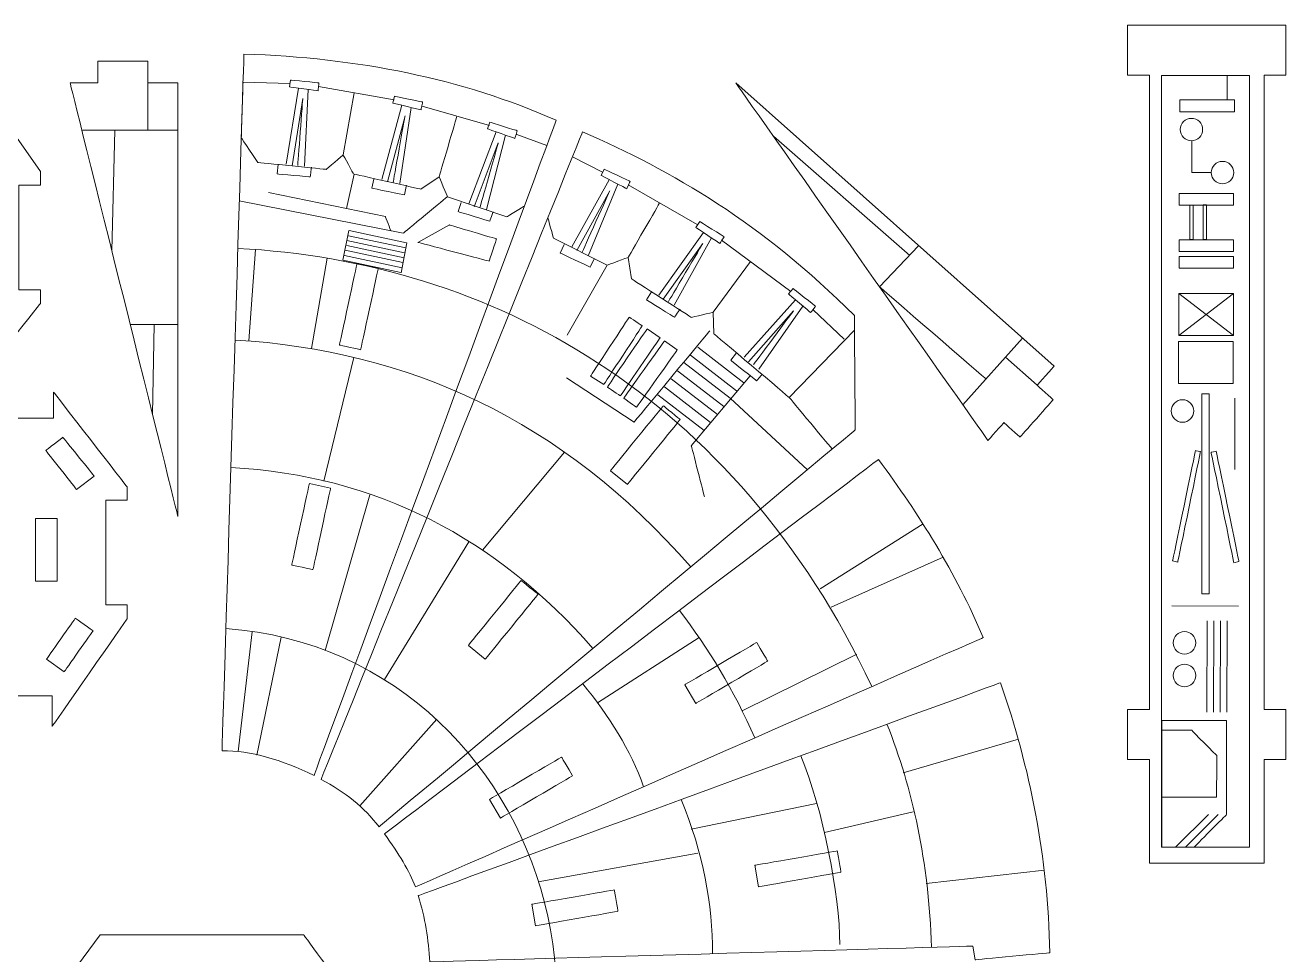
# Model space of a CAD drawing. Header units: centimetres. Extents: x -38.8 to 38.7, y -43.9 to 43.9.
# Drawn here: x 19.13 to 38.31, y -24.29 to -10.14 of the extents above; entities that cross this region are included whole.
import ezdxf

# ---------------------------------------------------------------- set-up
doc = ezdxf.new("R2010")
doc.units = ezdxf.units.CM
doc.header["$MEASUREMENT"] = 0
doc.layers.add('Layer 1', color=7, linetype='Continuous')

msp = doc.modelspace()

# ---------------------------------------------------------------- linework, layer by layer
at = {"layer": 'Layer 1', "color": 240, "lineweight": 20}
msp.add_lwpolyline([(19.28914, -18.60131), (19.61934, -18.60131), (19.61934, -17.64649), (19.28914, -17.64649), (19.28914, -18.60131)], close=True, dxfattribs=at)
at = {"layer": 'Layer 1', "color": 250, "lineweight": 20}
for points, knots in [([(35.90811, -10.90383), (35.90811, -10.90383), (35.90811, -10.14146), (35.90811, -10.14146), (35.90811, -10.14146), (35.90811, -10.14146), (38.31478, -10.14146), (38.31478, -10.14146), (38.31478, -10.14146), (38.31478, -10.14146), (38.31478, -10.90383), (38.31478, -10.90383), (38.31478, -10.90383), (38.31478, -10.90383), (37.98458, -10.90383), (37.98458, -10.90383), (37.98458, -10.90383), (37.98458, -10.90383), (37.98458, -20.55246), (37.98458, -20.55246), (37.98458, -20.55246), (37.98458, -20.55246), (38.31478, -20.55246), (38.31478, -20.55246), (38.31478, -20.55246), (38.31478, -20.55246), (38.31478, -21.315), (38.31478, -21.315), (38.31478, -21.315), (38.31478, -21.315), (37.98458, -21.315), (37.98458, -21.315), (37.98458, -21.315), (37.98458, -21.315), (37.98458, -22.89377), (37.98458, -22.89377), (37.98458, -22.89377), (37.98458, -22.89377), (36.23832, -22.89377), (36.23832, -22.89377), (36.23832, -22.89377), (36.23832, -22.89377), (36.23832, -21.315), (36.23832, -21.315), (36.23832, -21.315), (36.23832, -21.315), (35.90811, -21.315), (35.90811, -21.315), (35.90811, -21.315), (35.90811, -21.315), (35.90811, -20.55246), (35.90811, -20.55246), (35.90811, -20.55246), (35.90811, -20.55246), (36.23832, -20.55246), (36.23832, -20.55246), (36.23832, -20.55246), (36.23832, -20.55246), (36.23832, -10.90383), (36.23832, -10.90383), (36.23832, -10.90383), (36.23832, -10.90383), (35.90811, -10.90383), (35.90811, -10.90383)], [0, 0, 0, 0, 0.05882353, 0.05882353, 0.05882353, 0.05882354, 0.11764706, 0.11764706, 0.11764706, 0.11764707, 0.17647059, 0.17647059, 0.17647059, 0.1764706, 0.23529412, 0.23529412, 0.23529412, 0.23529413, 0.29411765, 0.29411765, 0.29411765, 0.29411766, 0.35294118, 0.35294118, 0.35294118, 0.35294119, 0.41176471, 0.41176471, 0.41176471, 0.41176472, 0.47058824, 0.47058824, 0.47058824, 0.47058825, 0.52941176, 0.52941176, 0.52941176, 0.52941177, 0.58823529, 0.58823529, 0.58823529, 0.5882353, 0.64705882, 0.64705882, 0.64705882, 0.64705883, 0.70588235, 0.70588235, 0.70588235, 0.70588236, 0.76470588, 0.76470588, 0.76470588, 0.76470589, 0.82352941, 0.82352941, 0.82352941, 0.82352942, 0.88235294, 0.88235294, 0.88235294, 0.88235295, 1, 1, 1, 1]), ([(18.21105, -10.72716), (18.21105, -10.72716), (19.36304, -12.36534), (19.36304, -12.36534), (19.36304, -12.36534), (19.36304, -12.36534), (19.36304, -12.57715), (19.36304, -12.57715), (19.36304, -12.57715), (19.36304, -12.57715), (19.03356, -12.57715), (19.03356, -12.57715), (19.03356, -12.57715), (19.03356, -12.57715), (19.03356, -14.17069), (19.03356, -14.17069), (19.03356, -14.17069), (19.03356, -14.17069), (19.36304, -14.17069), (19.36304, -14.17069), (19.36304, -14.17069), (19.36304, -14.17069), (19.36304, -14.37424), (19.36304, -14.37424), (19.36304, -14.37424), (19.36304, -14.37424), (18.23327, -15.81366), (18.23327, -15.81366), (18.23327, -15.81366), (18.23327, -15.81366), (18.21105, -15.42139), (18.21105, -15.42139), (18.21105, -15.42139), (18.21105, -15.42139), (17.58812, -15.41723), (17.58812, -15.41723), (17.58812, -15.41723), (17.58812, -15.41723), (17.58812, -15.22852), (17.58812, -15.22852), (17.58812, -15.22852), (17.58812, -15.22852), (15.15845, -15.22852), (15.15845, -15.22852), (15.15845, -15.22852), (15.15845, -15.22852), (15.15845, -15.42139), (15.15845, -15.42139), (15.15845, -15.42139), (15.15845, -15.42139), (14.55902, -15.42139), (14.55902, -15.42139), (14.55902, -15.42139), (14.55902, -15.42139), (14.55902, -15.81366), (14.55902, -15.81366), (14.55902, -15.81366), (14.55902, -15.81366), (13.43946, -14.37424), (13.43946, -14.37424), (13.43946, -14.37424), (13.43946, -14.37424), (13.43946, -14.17069), (13.43946, -14.17069), (13.43946, -14.17069), (13.43946, -14.17069), (13.7659, -14.17069), (13.7659, -14.17069), (13.7659, -14.17069), (13.7659, -14.17069), (13.7659, -12.57715), (13.7659, -12.57715), (13.7659, -12.57715), (13.7659, -12.57715), (13.43946, -12.57715), (13.43946, -12.57715), (13.43946, -12.57715), (13.43946, -12.57715), (13.43946, -12.36534), (13.43946, -12.36534), (13.43946, -12.36534), (13.43946, -12.36534), (14.58104, -10.72716), (14.58104, -10.72716), (14.58104, -10.72716), (14.58104, -10.72716), (14.58104, -11.19507), (14.58104, -11.19507), (14.58104, -11.19507), (14.58104, -11.19507), (15.15845, -11.19507), (15.15845, -11.19507), (15.15845, -11.19507), (15.15845, -11.19507), (15.15845, -11.48353), (15.15845, -11.48353), (15.15845, -11.48353), (15.15845, -11.48353), (17.58812, -11.48353), (17.58812, -11.48353), (17.58812, -11.48353), (17.58812, -11.48353), (17.58812, -11.19507), (17.58812, -11.19507), (17.58812, -11.19507), (17.58812, -11.19507), (18.21105, -11.19507), (18.21105, -11.19507), (18.21105, -11.19507), (18.21105, -11.19507), (18.21105, -10.72716), (18.21105, -10.72716)], [0, 0, 0, 0, 0.03448276, 0.03448276, 0.03448276, 0.03448277, 0.06896552, 0.06896552, 0.06896552, 0.06896553, 0.10344828, 0.10344828, 0.10344828, 0.10344829, 0.13793103, 0.13793103, 0.13793103, 0.13793104, 0.17241379, 0.17241379, 0.17241379, 0.1724138, 0.20689655, 0.20689655, 0.20689655, 0.20689656, 0.24137931, 0.24137931, 0.24137931, 0.24137932, 0.27586207, 0.27586207, 0.27586207, 0.27586208, 0.31034483, 0.31034483, 0.31034483, 0.31034484, 0.34482759, 0.34482759, 0.34482759, 0.3448276, 0.37931034, 0.37931034, 0.37931034, 0.37931035, 0.4137931, 0.4137931, 0.4137931, 0.41379311, 0.44827586, 0.44827586, 0.44827586, 0.44827587, 0.48275862, 0.48275862, 0.48275862, 0.48275863, 0.51724138, 0.51724138, 0.51724138, 0.51724139, 0.55172414, 0.55172414, 0.55172414, 0.55172415, 0.5862069, 0.5862069, 0.5862069, 0.58620691, 0.62068966, 0.62068966, 0.62068966, 0.62068967, 0.65517241, 0.65517241, 0.65517241, 0.65517242, 0.68965517, 0.68965517, 0.68965517, 0.68965518, 0.72413793, 0.72413793, 0.72413793, 0.72413794, 0.75862069, 0.75862069, 0.75862069, 0.7586207, 0.79310345, 0.79310345, 0.79310345, 0.79310346, 0.82758621, 0.82758621, 0.82758621, 0.82758622, 0.86206897, 0.86206897, 0.86206897, 0.86206898, 0.89655172, 0.89655172, 0.89655172, 0.89655173, 0.93103448, 0.93103448, 0.93103448, 0.93103449, 1, 1, 1, 1]), ([(20.23769, -11.01914), (20.23769, -11.01914), (20.23769, -10.68894), (20.23769, -10.68894), (20.23769, -10.68894), (20.23769, -10.68894), (20.99969, -10.68894), (20.99969, -10.68894), (20.99969, -10.68894), (20.99969, -10.68894), (20.99969, -11.01914), (20.99969, -11.01914), (20.99969, -11.01914), (20.99969, -11.01914), (21.45517, -11.01914), (21.45517, -11.01914), (21.45517, -11.01914), (21.45517, -11.01914), (21.45517, -17.61578), (21.45517, -17.61578), (21.45517, -17.61578), (21.45517, -17.61578), (19.81403, -11.01914), (19.81403, -11.01914), (19.81403, -11.01914), (19.81403, -11.01914), (20.23769, -11.01914), (20.23769, -11.01914)], [0, 0, 0, 0, 0.125, 0.125, 0.125, 0.12500001, 0.25, 0.25, 0.25, 0.25000001, 0.375, 0.375, 0.375, 0.37500001, 0.5, 0.5, 0.5, 0.50000001, 0.625, 0.625, 0.625, 0.62500001, 0.75, 0.75, 0.75, 0.75000001, 1, 1, 1, 1]), ([(23.52608, -21.55747), (23.03181, -21.32023), (22.56023, -21.17457), (22.1267, -21.18231), (22.1267, -21.18231), (22.1267, -21.18231), (22.45961, -10.57983), (22.45961, -10.57983), (22.45961, -10.57983), (24.19027, -10.63786), (25.785, -10.9532), (27.2106, -11.58872), (27.2106, -11.58872), (27.2106, -11.58872), (23.52608, -21.55747), (23.52608, -21.55747)], [0, 0, 0, 0, 0.2, 0.2, 0.2, 0.20000001, 0.4, 0.4, 0.4, 0.40000001, 0.6, 0.6, 0.6, 0.60000001, 1, 1, 1, 1]), ([(29.94453, -11.02005), (29.94453, -11.02005), (34.78806, -15.32999), (34.78806, -15.32999), (34.78806, -15.32999), (34.78806, -15.32999), (34.5303, -15.61967), (34.5303, -15.61967), (34.5303, -15.61967), (34.5303, -15.61967), (34.77697, -15.83917), (34.77697, -15.83917), (34.77697, -15.83917), (34.77697, -15.83917), (34.27043, -16.40842), (34.27043, -16.40842), (34.27043, -16.40842), (34.27043, -16.40842), (34.02375, -16.18892), (34.02375, -16.18892), (34.02375, -16.18892), (34.02375, -16.18892), (33.78211, -16.46048), (33.78211, -16.46048), (33.78211, -16.46048), (33.78211, -16.46048), (29.94453, -11.02005), (29.94453, -11.02005)], [0, 0, 0, 0, 0.125, 0.125, 0.125, 0.12500001, 0.25, 0.25, 0.25, 0.25000001, 0.375, 0.375, 0.375, 0.37500001, 0.5, 0.5, 0.5, 0.50000001, 0.625, 0.625, 0.625, 0.62500001, 0.75, 0.75, 0.75, 0.75000001, 1, 1, 1, 1]), ([(27.61178, -11.76508), (28.97586, -12.35004), (30.34979, -13.16068), (31.7495, -14.5598), (31.7495, -14.5598), (31.7495, -14.5598), (31.76246, -16.29939), (31.76246, -16.29939), (31.76246, -16.29939), (31.76246, -16.29939), (24.51552, -22.33737), (24.51552, -22.33737), (24.51552, -22.33737), (24.29086, -22.04675), (23.99857, -21.80594), (23.63278, -21.61928), (23.63278, -21.61928), (23.63278, -21.61928), (27.61178, -11.76508), (27.61178, -11.76508)], [0, 0, 0, 0, 0.16666667, 0.16666667, 0.16666667, 0.16666668, 0.33333333, 0.33333333, 0.33333333, 0.33333334, 0.5, 0.5, 0.5, 0.50000001, 0.66666667, 0.66666667, 0.66666667, 0.66666668, 1, 1, 1, 1]), ([(15.91093, -20.81282), (15.91093, -20.81282), (14.75894, -19.17464), (14.75894, -19.17464), (14.75894, -19.17464), (14.75894, -19.17464), (14.75894, -18.96283), (14.75894, -18.96283), (14.75894, -18.96283), (14.75894, -18.96283), (15.08842, -18.96283), (15.08842, -18.96283), (15.08842, -18.96283), (15.08842, -18.96283), (15.08842, -17.36929), (15.08842, -17.36929), (15.08842, -17.36929), (15.08842, -17.36929), (14.75894, -17.36929), (14.75894, -17.36929), (14.75894, -17.36929), (14.75894, -17.36929), (14.75894, -17.16574), (14.75894, -17.16574), (14.75894, -17.16574), (14.75894, -17.16574), (15.88871, -15.72632), (15.88871, -15.72632), (15.88871, -15.72632), (15.88871, -15.72632), (15.91093, -16.11859), (15.91093, -16.11859), (15.91093, -16.11859), (15.91093, -16.11859), (16.53386, -16.12275), (16.53386, -16.12275), (16.53386, -16.12275), (16.53386, -16.12275), (16.53386, -16.31146), (16.53386, -16.31146), (16.53386, -16.31146), (16.53386, -16.31146), (18.96353, -16.31146), (18.96353, -16.31146), (18.96353, -16.31146), (18.96353, -16.31146), (18.96353, -16.11859), (18.96353, -16.11859), (18.96353, -16.11859), (18.96353, -16.11859), (19.56296, -16.11859), (19.56296, -16.11859), (19.56296, -16.11859), (19.56296, -16.11859), (19.56296, -15.72632), (19.56296, -15.72632), (19.56296, -15.72632), (19.56296, -15.72632), (20.68252, -17.16574), (20.68252, -17.16574), (20.68252, -17.16574), (20.68252, -17.16574), (20.68252, -17.36929), (20.68252, -17.36929), (20.68252, -17.36929), (20.68252, -17.36929), (20.35608, -17.36929), (20.35608, -17.36929), (20.35608, -17.36929), (20.35608, -17.36929), (20.35608, -18.96283), (20.35608, -18.96283), (20.35608, -18.96283), (20.35608, -18.96283), (20.68252, -18.96283), (20.68252, -18.96283), (20.68252, -18.96283), (20.68252, -18.96283), (20.68252, -19.17464), (20.68252, -19.17464), (20.68252, -19.17464), (20.68252, -19.17464), (19.54094, -20.81282), (19.54094, -20.81282), (19.54094, -20.81282), (19.54094, -20.81282), (19.54094, -20.34491), (19.54094, -20.34491), (19.54094, -20.34491), (19.54094, -20.34491), (18.96353, -20.34491), (18.96353, -20.34491), (18.96353, -20.34491), (18.96353, -20.34491), (18.96353, -20.05645), (18.96353, -20.05645), (18.96353, -20.05645), (18.96353, -20.05645), (16.53386, -20.05645), (16.53386, -20.05645), (16.53386, -20.05645), (16.53386, -20.05645), (16.53386, -20.34491), (16.53386, -20.34491), (16.53386, -20.34491), (16.53386, -20.34491), (15.91093, -20.34491), (15.91093, -20.34491), (15.91093, -20.34491), (15.91093, -20.34491), (15.91093, -20.81282), (15.91093, -20.81282)], [0, 0, 0, 0, 0.03448276, 0.03448276, 0.03448276, 0.03448277, 0.06896552, 0.06896552, 0.06896552, 0.06896553, 0.10344828, 0.10344828, 0.10344828, 0.10344829, 0.13793103, 0.13793103, 0.13793103, 0.13793104, 0.17241379, 0.17241379, 0.17241379, 0.1724138, 0.20689655, 0.20689655, 0.20689655, 0.20689656, 0.24137931, 0.24137931, 0.24137931, 0.24137932, 0.27586207, 0.27586207, 0.27586207, 0.27586208, 0.31034483, 0.31034483, 0.31034483, 0.31034484, 0.34482759, 0.34482759, 0.34482759, 0.3448276, 0.37931034, 0.37931034, 0.37931034, 0.37931035, 0.4137931, 0.4137931, 0.4137931, 0.41379311, 0.44827586, 0.44827586, 0.44827586, 0.44827587, 0.48275862, 0.48275862, 0.48275862, 0.48275863, 0.51724138, 0.51724138, 0.51724138, 0.51724139, 0.55172414, 0.55172414, 0.55172414, 0.55172415, 0.5862069, 0.5862069, 0.5862069, 0.58620691, 0.62068966, 0.62068966, 0.62068966, 0.62068967, 0.65517241, 0.65517241, 0.65517241, 0.65517242, 0.68965517, 0.68965517, 0.68965517, 0.68965518, 0.72413793, 0.72413793, 0.72413793, 0.72413794, 0.75862069, 0.75862069, 0.75862069, 0.7586207, 0.79310345, 0.79310345, 0.79310345, 0.79310346, 0.82758621, 0.82758621, 0.82758621, 0.82758622, 0.86206897, 0.86206897, 0.86206897, 0.86206898, 0.89655172, 0.89655172, 0.89655172, 0.89655173, 0.93103448, 0.93103448, 0.93103448, 0.93103449, 1, 1, 1, 1]), ([(24.59694, -22.44835), (24.81547, -22.74394), (24.97689, -23.01418), (25.0704, -23.2543), (25.0704, -23.2543), (25.0704, -23.2543), (33.70992, -19.46062), (33.70992, -19.46062), (33.70992, -19.46062), (33.29266, -18.46691), (32.73334, -17.58542), (32.11696, -16.74903), (32.11696, -16.74903), (32.11696, -16.74903), (24.59694, -22.44835), (24.59694, -22.44835)], [0, 0, 0, 0, 0.2, 0.2, 0.2, 0.20000001, 0.4, 0.4, 0.4, 0.40000001, 0.6, 0.6, 0.6, 0.60000001, 1, 1, 1, 1]), ([(33.58701, -24.36218), (33.58701, -24.36218), (33.5507, -24.15458), (33.5507, -24.15458), (33.5507, -24.15458), (33.5507, -24.15458), (25.28799, -24.39557), (25.28799, -24.39557), (25.28799, -24.39557), (25.26874, -24.05851), (25.21592, -23.72212), (25.112, -23.38681), (25.112, -23.38681), (25.112, -23.38681), (33.97403, -20.14655), (33.97403, -20.14655), (33.97403, -20.14655), (34.41987, -21.43925), (34.7012, -22.7967), (34.72277, -24.25642), (34.72277, -24.25642), (34.72277, -24.25642), (33.58701, -24.36218), (33.58701, -24.36218)], [0, 0, 0, 0, 0.14285714, 0.14285714, 0.14285714, 0.14285715, 0.28571429, 0.28571429, 0.28571429, 0.2857143, 0.42857143, 0.42857143, 0.42857143, 0.42857144, 0.57142857, 0.57142857, 0.57142857, 0.57142858, 0.71428571, 0.71428571, 0.71428571, 0.71428572, 1, 1, 1, 1]), ([(19.56814, -24.9362), (19.56814, -24.9362), (20.2712, -23.98254), (20.2712, -23.98254), (20.2712, -23.98254), (20.2712, -23.98254), (23.36887, -23.98254), (23.36887, -23.98254), (23.36887, -23.98254), (23.36887, -23.98254), (24.04058, -24.89368), (24.04058, -24.89368), (24.04058, -24.89368), (24.04058, -24.89368), (24.04058, -26.82294), (24.04058, -26.82294), (24.04058, -26.82294), (24.04058, -26.82294), (23.32157, -27.79824), (23.32157, -27.79824), (23.32157, -27.79824), (23.32157, -27.79824), (20.28715, -27.79824), (20.28715, -27.79824), (20.28715, -27.79824), (20.28715, -27.79824), (19.56814, -26.82294), (19.56814, -26.82294), (19.56814, -26.82294), (19.56814, -26.82294), (19.56814, -24.9362), (19.56814, -24.9362)], [0, 0, 0, 0, 0.11111111, 0.11111111, 0.11111111, 0.11111112, 0.22222222, 0.22222222, 0.22222222, 0.22222223, 0.33333333, 0.33333333, 0.33333333, 0.33333334, 0.44444444, 0.44444444, 0.44444444, 0.44444445, 0.55555556, 0.55555556, 0.55555556, 0.55555557, 0.66666667, 0.66666667, 0.66666667, 0.66666668, 0.77777778, 0.77777778, 0.77777778, 0.77777779, 1, 1, 1, 1])]:
    msp.add_open_spline(points, degree=3, knots=knots, dxfattribs=at)
at = {"layer": 'Layer 1', "color": 114, "lineweight": 20}
for points, knots in [([(36.42362, -22.64854), (36.42362, -22.64854), (36.42362, -10.90492), (36.42362, -10.90492), (36.42362, -10.90492), (36.42362, -10.90492), (37.76409, -10.90492), (37.76409, -10.90492), (37.76409, -10.90492), (37.76409, -10.90492), (37.76409, -22.64854), (37.76409, -22.64854), (37.76409, -22.64854), (37.76409, -22.64854), (36.42362, -22.64854), (36.42362, -22.64854)], [0, 0, 0, 0, 0.2, 0.2, 0.2, 0.20000001, 0.4, 0.4, 0.4, 0.40000001, 0.6, 0.6, 0.6, 0.60000001, 1, 1, 1, 1]), ([(23.16001, -11.02832), (23.16001, -11.02832), (22.44624, -11.00591), (22.44624, -11.00591), (22.44624, -11.00591), (22.44624, -11.00591), (22.41957, -11.85509), (22.41957, -11.85509), (22.41957, -11.85509), (22.41957, -11.85509), (22.67098, -12.22983), (22.67098, -12.22983), (22.67098, -12.22983), (22.67098, -12.22983), (23.71173, -12.33455), (23.71173, -12.33455), (23.71173, -12.33455), (23.71173, -12.33455), (23.97041, -12.11619), (23.97041, -12.11619), (23.97041, -12.11619), (23.97041, -12.11619), (24.12782, -12.40504), (24.12782, -12.40504), (24.12782, -12.40504), (24.12782, -12.40504), (25.14972, -12.63539), (25.14972, -12.63539)], [0, 0, 0, 0, 0.125, 0.125, 0.125, 0.12500001, 0.25, 0.25, 0.25, 0.25000001, 0.375, 0.375, 0.375, 0.37500001, 0.5, 0.5, 0.5, 0.50000001, 0.625, 0.625, 0.625, 0.62500001, 0.75, 0.75, 0.75, 0.75000001, 1, 1, 1, 1]), ([(23.15294, -11.08124), (23.15294, -11.08124), (23.16707, -10.97541), (23.16707, -10.97541), (23.16707, -10.97541), (23.16707, -10.97541), (23.60006, -11.01783), (23.60006, -11.01783), (23.60006, -11.01783), (23.60006, -11.01783), (23.58815, -11.13939), (23.58815, -11.13939), (23.58815, -11.13939), (23.58815, -11.13939), (23.15294, -11.08124), (23.15294, -11.08124)], [0, 0, 0, 0, 0.2, 0.2, 0.2, 0.20000001, 0.4, 0.4, 0.4, 0.40000001, 0.6, 0.6, 0.6, 0.60000001, 1, 1, 1, 1]), ([(23.19135, -12.28219), (23.19135, -12.28219), (23.35546, -11.25721), (23.35546, -11.25721), (23.35546, -11.25721), (23.35546, -11.25721), (23.2787, -12.27553), (23.2787, -12.27553)], [0, 0, 0, 0, 0.33333333, 0.33333333, 0.33333333, 0.33333334, 1, 1, 1, 1]), ([(24.72803, -11.32667), (24.72803, -11.32667), (24.75288, -11.22283), (24.75288, -11.22283), (24.75288, -11.22283), (24.75288, -11.22283), (25.17928, -11.30922), (25.17928, -11.30922), (25.17928, -11.30922), (25.17928, -11.30922), (25.15503, -11.42893), (25.15503, -11.42893), (25.15503, -11.42893), (25.15503, -11.42893), (24.72803, -11.32667), (24.72803, -11.32667)], [0, 0, 0, 0, 0.2, 0.2, 0.2, 0.20000001, 0.4, 0.4, 0.4, 0.40000001, 0.6, 0.6, 0.6, 0.60000001, 1, 1, 1, 1]), ([(36.70395, -11.27684), (36.70395, -11.27684), (36.70395, -11.46163), (36.70395, -11.46163), (36.70395, -11.46163), (36.70395, -11.46163), (37.5321, -11.46163), (37.5321, -11.46163), (37.5321, -11.46163), (37.5321, -11.46163), (37.5321, -11.27684), (37.5321, -11.27684), (37.5321, -11.27684), (37.5321, -11.27684), (36.70395, -11.27684), (36.70395, -11.27684)], [0, 0, 0, 0, 0.2, 0.2, 0.2, 0.20000001, 0.4, 0.4, 0.4, 0.40000001, 0.6, 0.6, 0.6, 0.60000001, 1, 1, 1, 1]), ([(22.38939, -12.81633), (22.38939, -12.81633), (24.88524, -13.30623), (24.88524, -13.30623), (24.88524, -13.30623), (24.88524, -13.30623), (25.55555, -12.75107), (25.55555, -12.75107), (25.55555, -12.75107), (25.55555, -12.75107), (25.43077, -12.44672), (25.43077, -12.44672), (25.43077, -12.44672), (25.43077, -12.44672), (25.69968, -11.52814), (25.69968, -11.52814)], [0, 0, 0, 0, 0.2, 0.2, 0.2, 0.20000001, 0.4, 0.4, 0.4, 0.40000001, 0.6, 0.6, 0.6, 0.60000001, 1, 1, 1, 1]), ([(24.64368, -12.52527), (24.64368, -12.52527), (24.91153, -11.52239), (24.91153, -11.52239), (24.91153, -11.52239), (24.91153, -11.52239), (24.73126, -12.52756), (24.73126, -12.52756)], [0, 0, 0, 0, 0.33333333, 0.33333333, 0.33333333, 0.33333334, 1, 1, 1, 1]), ([(26.16737, -11.71903), (26.16737, -11.71903), (26.20239, -11.61817), (26.20239, -11.61817), (26.20239, -11.61817), (26.20239, -11.61817), (26.61813, -11.74639), (26.61813, -11.74639), (26.61813, -11.74639), (26.61813, -11.74639), (26.58213, -11.86311), (26.58213, -11.86311), (26.58213, -11.86311), (26.58213, -11.86311), (26.16737, -11.71903), (26.16737, -11.71903)], [0, 0, 0, 0, 0.2, 0.2, 0.2, 0.20000001, 0.4, 0.4, 0.4, 0.40000001, 0.6, 0.6, 0.6, 0.60000001, 1, 1, 1, 1]), ([(37.04923, -11.72969), (37.04923, -11.63522), (36.97264, -11.55863), (36.87817, -11.55863), (36.87817, -11.55863), (36.7837, -11.55863), (36.70711, -11.63522), (36.70711, -11.72969), (36.70711, -11.72969), (36.70711, -11.82416), (36.7837, -11.90075), (36.87817, -11.90075), (36.87817, -11.90075), (36.97264, -11.90075), (37.04923, -11.82416), (37.04923, -11.72969)], [0, 0, 0, 0, 0.2, 0.2, 0.2, 0.20000001, 0.4, 0.4, 0.4, 0.40000001, 0.6, 0.6, 0.6, 0.60000001, 1, 1, 1, 1]), ([(25.96464, -12.90337), (25.96464, -12.90337), (26.33057, -11.93198), (26.33057, -11.93198), (26.33057, -11.93198), (26.33057, -11.93198), (26.05156, -12.91433), (26.05156, -12.91433)], [0, 0, 0, 0, 0.33333333, 0.33333333, 0.33333333, 0.33333334, 1, 1, 1, 1]), ([(37.17488, -12.38376), (37.17488, -12.38376), (36.88384, -12.38236), (36.88384, -12.38236), (36.88384, -12.38236), (36.88384, -12.38236), (36.88613, -11.90612), (36.88613, -11.90612)], [0, 0, 0, 0, 0.33333333, 0.33333333, 0.33333333, 0.33333334, 1, 1, 1, 1]), ([(22.98127, -12.26105), (22.98127, -12.26105), (22.96746, -12.40361), (22.96746, -12.40361), (22.96746, -12.40361), (22.96746, -12.40361), (23.46729, -12.4505), (23.46729, -12.4505), (23.46729, -12.4505), (23.46729, -12.4505), (23.48771, -12.30221), (23.48771, -12.30221)], [0, 0, 0, 0, 0.25, 0.25, 0.25, 0.25000001, 0.5, 0.5, 0.5, 0.50000001, 1, 1, 1, 1]), ([(37.52233, -12.38461), (37.52233, -12.29014), (37.44574, -12.21355), (37.35127, -12.21355), (37.35127, -12.21355), (37.2568, -12.21355), (37.18021, -12.29014), (37.18021, -12.38461), (37.18021, -12.38461), (37.18021, -12.47908), (37.2568, -12.55567), (37.35127, -12.55567), (37.35127, -12.55567), (37.44574, -12.55567), (37.52233, -12.47908), (37.52233, -12.38461)], [0, 0, 0, 0, 0.2, 0.2, 0.2, 0.20000001, 0.4, 0.4, 0.4, 0.40000001, 0.6, 0.6, 0.6, 0.60000001, 1, 1, 1, 1]), ([(27.89492, -12.42724), (27.89492, -12.42724), (27.94407, -12.33245), (27.94407, -12.33245), (27.94407, -12.33245), (27.94407, -12.33245), (28.33708, -12.51905), (28.33708, -12.51905), (28.33708, -12.51905), (28.33708, -12.51905), (28.28469, -12.62939), (28.28469, -12.62939), (28.28469, -12.62939), (28.28469, -12.62939), (27.89492, -12.42724), (27.89492, -12.42724)], [0, 0, 0, 0, 0.2, 0.2, 0.2, 0.20000001, 0.4, 0.4, 0.4, 0.40000001, 0.6, 0.6, 0.6, 0.60000001, 1, 1, 1, 1]), ([(24.43686, -12.4828), (24.43686, -12.4828), (24.40857, -12.62321), (24.40857, -12.62321), (24.40857, -12.62321), (24.40857, -12.62321), (24.90101, -12.72086), (24.90101, -12.72086), (24.90101, -12.72086), (24.90101, -12.72086), (24.93645, -12.57543), (24.93645, -12.57543)], [0, 0, 0, 0, 0.25, 0.25, 0.25, 0.25000001, 0.5, 0.5, 0.5, 0.50000001, 1, 1, 1, 1]), ([(22.83147, -12.68454), (22.83147, -12.68454), (24.61292, -13.05465), (24.61292, -13.05465), (24.61292, -13.05465), (24.61292, -13.05465), (24.6936, -13.26684), (24.6936, -13.26684)], [0, 0, 0, 0, 0.33333333, 0.33333333, 0.33333333, 0.33333334, 1, 1, 1, 1]), ([(25.55555, -12.75107), (25.55555, -12.75107), (26.458, -13.05792), (26.458, -13.05792), (26.458, -13.05792), (26.458, -13.05792), (26.72797, -12.89452), (26.72797, -12.89452)], [0, 0, 0, 0, 0.33333333, 0.33333333, 0.33333333, 0.33333334, 1, 1, 1, 1]), ([(25.76304, -12.84061), (25.76304, -12.84061), (25.72098, -12.97753), (25.72098, -12.97753), (25.72098, -12.97753), (25.72098, -12.97753), (26.20131, -13.1235), (26.20131, -13.1235), (26.20131, -13.1235), (26.20131, -13.1235), (26.251, -12.9823), (26.251, -12.9823)], [0, 0, 0, 0, 0.25, 0.25, 0.25, 0.25000001, 0.5, 0.5, 0.5, 0.50000001, 1, 1, 1, 1]), ([(27.37908, -14.85672), (27.37908, -14.85672), (27.98989, -13.79199), (27.98989, -13.79199), (27.98989, -13.79199), (27.98989, -13.79199), (28.30758, -13.67511), (28.30758, -13.67511), (28.30758, -13.67511), (28.30758, -13.67511), (28.78602, -12.84614), (28.78602, -12.84614)], [0, 0, 0, 0, 0.25, 0.25, 0.25, 0.25000001, 0.5, 0.5, 0.5, 0.50000001, 1, 1, 1, 1]), ([(27.5242, -13.57018), (27.5242, -13.57018), (28.02585, -12.66141), (28.02585, -12.66141), (28.02585, -12.66141), (28.02585, -12.66141), (27.60864, -13.59351), (27.60864, -13.59351)], [0, 0, 0, 0, 0.33333333, 0.33333333, 0.33333333, 0.33333334, 1, 1, 1, 1]), ([(36.69163, -12.87756), (36.69163, -12.87756), (36.69163, -12.70075), (36.69163, -12.70075), (36.69163, -12.70075), (36.69163, -12.70075), (37.52152, -12.70075), (37.52152, -12.70075), (37.52152, -12.70075), (37.52152, -12.70075), (37.52152, -12.87756), (37.52152, -12.87756), (37.52152, -12.87756), (37.52152, -12.87756), (36.69163, -12.87756), (36.69163, -12.87756)], [0, 0, 0, 0, 0.2, 0.2, 0.2, 0.20000001, 0.4, 0.4, 0.4, 0.40000001, 0.6, 0.6, 0.6, 0.60000001, 1, 1, 1, 1]), ([(36.85677, -12.87834), (36.85677, -12.87834), (36.85677, -13.40333), (36.85677, -13.40333), (36.85677, -13.40333), (36.85677, -13.40333), (36.90505, -13.40333), (36.90505, -13.40333), (36.90505, -13.40333), (36.90505, -13.40333), (36.90505, -12.87834), (36.90505, -12.87834), (36.90505, -12.87834), (36.90505, -12.87834), (36.85677, -12.87834), (36.85677, -12.87834)], [0, 0, 0, 0, 0.2, 0.2, 0.2, 0.20000001, 0.4, 0.4, 0.4, 0.40000001, 0.6, 0.6, 0.6, 0.60000001, 1, 1, 1, 1]), ([(37.05786, -12.87484), (37.05786, -12.87484), (37.05786, -13.39983), (37.05786, -13.39983), (37.05786, -13.39983), (37.05786, -13.39983), (37.10614, -13.39983), (37.10614, -13.39983), (37.10614, -13.39983), (37.10614, -13.39983), (37.10614, -12.87484), (37.10614, -12.87484), (37.10614, -12.87484), (37.10614, -12.87484), (37.05786, -12.87484), (37.05786, -12.87484)], [0, 0, 0, 0, 0.2, 0.2, 0.2, 0.20000001, 0.4, 0.4, 0.4, 0.40000001, 0.6, 0.6, 0.6, 0.60000001, 1, 1, 1, 1]), ([(25.108, -13.44637), (25.108, -13.44637), (25.58638, -13.18133), (25.58638, -13.18133), (25.58638, -13.18133), (25.58638, -13.18133), (26.30337, -13.39323), (26.30337, -13.39323), (26.30337, -13.39323), (26.30337, -13.39323), (26.19192, -13.73155), (26.19192, -13.73155), (26.19192, -13.73155), (26.19192, -13.73155), (25.108, -13.44637), (25.108, -13.44637)], [0, 0, 0, 0, 0.2, 0.2, 0.2, 0.20000001, 0.4, 0.4, 0.4, 0.40000001, 0.6, 0.6, 0.6, 0.60000001, 1, 1, 1, 1]), ([(27.98989, -13.79199), (27.98989, -13.79199), (27.17071, -13.38023), (27.17071, -13.38023), (27.17071, -13.38023), (27.17071, -13.38023), (27.08403, -13.07206), (27.08403, -13.07206)], [0, 0, 0, 0, 0.33333333, 0.33333333, 0.33333333, 0.33333334, 1, 1, 1, 1]), ([(29.33717, -13.21803), (29.33717, -13.21803), (29.3967, -13.1294), (29.3967, -13.1294), (29.3967, -13.1294), (29.3967, -13.1294), (29.76614, -13.35918), (29.76614, -13.35918), (29.76614, -13.35918), (29.76614, -13.35918), (29.70163, -13.4629), (29.70163, -13.4629), (29.70163, -13.4629), (29.70163, -13.4629), (29.33717, -13.21803), (29.33717, -13.21803)], [0, 0, 0, 0, 0.2, 0.2, 0.2, 0.20000001, 0.4, 0.4, 0.4, 0.40000001, 0.6, 0.6, 0.6, 0.60000001, 1, 1, 1, 1]), ([(36.69163, -13.5831), (36.69163, -13.5831), (36.69163, -13.40629), (36.69163, -13.40629), (36.69163, -13.40629), (36.69163, -13.40629), (37.52152, -13.40629), (37.52152, -13.40629), (37.52152, -13.40629), (37.52152, -13.40629), (37.52152, -13.5831), (37.52152, -13.5831), (37.52152, -13.5831), (37.52152, -13.5831), (36.69163, -13.5831), (36.69163, -13.5831)], [0, 0, 0, 0, 0.2, 0.2, 0.2, 0.20000001, 0.4, 0.4, 0.4, 0.40000001, 0.6, 0.6, 0.6, 0.60000001, 1, 1, 1, 1]), ([(27.33371, -13.47912), (27.33371, -13.47912), (27.27242, -13.60857), (27.27242, -13.60857), (27.27242, -13.60857), (27.27242, -13.60857), (27.72681, -13.82202), (27.72681, -13.82202), (27.72681, -13.82202), (27.72681, -13.82202), (27.79626, -13.68942), (27.79626, -13.68942)], [0, 0, 0, 0, 0.25, 0.25, 0.25, 0.25000001, 0.5, 0.5, 0.5, 0.50000001, 1, 1, 1, 1]), ([(28.83978, -14.31182), (28.83978, -14.31182), (29.44082, -13.46549), (29.44082, -13.46549), (29.44082, -13.46549), (29.44082, -13.46549), (28.92105, -14.34453), (28.92105, -14.34453)], [0, 0, 0, 0, 0.33333333, 0.33333333, 0.33333333, 0.33333334, 1, 1, 1, 1]), ([(32.72734, -13.49629), (32.72734, -13.49629), (32.13317, -14.12283), (32.13317, -14.12283), (32.13317, -14.12283), (32.13317, -14.12283), (33.75175, -15.52544), (33.75175, -15.52544)], [0, 0, 0, 0, 0.33333333, 0.33333333, 0.33333333, 0.33333334, 1, 1, 1, 1]), ([(30.16921, -13.73875), (30.16921, -13.73875), (29.60045, -14.50856), (29.60045, -14.50856), (29.60045, -14.50856), (29.60045, -14.50856), (29.27161, -14.58891), (29.27161, -14.58891), (29.27161, -14.58891), (29.27161, -14.58891), (28.35688, -14.00033), (28.35688, -14.00033)], [0, 0, 0, 0, 0.25, 0.25, 0.25, 0.25000001, 0.5, 0.5, 0.5, 0.50000001, 1, 1, 1, 1]), ([(36.69163, -13.83887), (36.69163, -13.83887), (36.69163, -13.66206), (36.69163, -13.66206), (36.69163, -13.66206), (36.69163, -13.66206), (37.52152, -13.66206), (37.52152, -13.66206), (37.52152, -13.66206), (37.52152, -13.66206), (37.52152, -13.83887), (37.52152, -13.83887), (37.52152, -13.83887), (37.52152, -13.83887), (36.69163, -13.83887), (36.69163, -13.83887)], [0, 0, 0, 0, 0.2, 0.2, 0.2, 0.20000001, 0.4, 0.4, 0.4, 0.40000001, 0.6, 0.6, 0.6, 0.60000001, 1, 1, 1, 1]), ([(30.74729, -14.23083), (30.74729, -14.23083), (30.81595, -14.14907), (30.81595, -14.14907), (30.81595, -14.14907), (30.81595, -14.14907), (31.15872, -14.41701), (31.15872, -14.41701), (31.15872, -14.41701), (31.15872, -14.41701), (31.08349, -14.51324), (31.08349, -14.51324), (31.08349, -14.51324), (31.08349, -14.51324), (30.74729, -14.23083), (30.74729, -14.23083)], [0, 0, 0, 0, 0.2, 0.2, 0.2, 0.20000001, 0.4, 0.4, 0.4, 0.40000001, 0.6, 0.6, 0.6, 0.60000001, 1, 1, 1, 1]), ([(28.66079, -14.19983), (28.66079, -14.19983), (28.58527, -14.32154), (28.58527, -14.32154), (28.58527, -14.32154), (28.58527, -14.32154), (29.01266, -14.58492), (29.01266, -14.58492), (29.01266, -14.58492), (29.01266, -14.58492), (29.09664, -14.46101), (29.09664, -14.46101)], [0, 0, 0, 0, 0.25, 0.25, 0.25, 0.25000001, 0.5, 0.5, 0.5, 0.50000001, 1, 1, 1, 1]), ([(36.6867, -14.86412), (36.6867, -14.86412), (36.6867, -14.2243), (36.6867, -14.2243), (36.6867, -14.2243), (36.6867, -14.2243), (37.51881, -14.2243), (37.51881, -14.2243), (37.51881, -14.2243), (37.51881, -14.2243), (37.51881, -14.86412), (37.51881, -14.86412), (37.51881, -14.86412), (37.51881, -14.86412), (36.6867, -14.86412), (36.6867, -14.86412)], [0, 0, 0, 0, 0.2, 0.2, 0.2, 0.20000001, 0.4, 0.4, 0.4, 0.40000001, 0.6, 0.6, 0.6, 0.60000001, 1, 1, 1, 1]), ([(29.60045, -14.50856), (29.60045, -14.50856), (29.61279, -14.83726), (29.61279, -14.83726), (29.61279, -14.83726), (29.61279, -14.83726), (30.75697, -15.80523), (30.75697, -15.80523), (30.75697, -15.80523), (30.75697, -15.80523), (31.41199, -16.5914), (31.41199, -16.5914)], [0, 0, 0, 0, 0.25, 0.25, 0.25, 0.25000001, 0.5, 0.5, 0.5, 0.50000001, 1, 1, 1, 1]), ([(30.13586, -15.26519), (30.13586, -15.26519), (30.8239, -14.48795), (30.8239, -14.48795), (30.8239, -14.48795), (30.8239, -14.48795), (30.21316, -15.3064), (30.21316, -15.3064)], [0, 0, 0, 0, 0.33333333, 0.33333333, 0.33333333, 0.33333334, 1, 1, 1, 1]), ([(27.73552, -15.47996), (27.73552, -15.47996), (27.93466, -15.61053), (27.93466, -15.61053), (27.93466, -15.61053), (27.93466, -15.61053), (28.52221, -14.71441), (28.52221, -14.71441), (28.52221, -14.71441), (28.52221, -14.71441), (28.32306, -14.58384), (28.32306, -14.58384), (28.32306, -14.58384), (28.32306, -14.58384), (27.73552, -15.47996), (27.73552, -15.47996)], [0, 0, 0, 0, 0.2, 0.2, 0.2, 0.20000001, 0.4, 0.4, 0.4, 0.40000001, 0.6, 0.6, 0.6, 0.60000001, 1, 1, 1, 1]), ([(28.59546, -14.76261), (28.59546, -14.76261), (28.79214, -14.89685), (28.79214, -14.89685), (28.79214, -14.89685), (28.79214, -14.89685), (28.18808, -15.78192), (28.18808, -15.78192), (28.18808, -15.78192), (28.18808, -15.78192), (27.99139, -15.64768), (27.99139, -15.64768), (27.99139, -15.64768), (27.99139, -15.64768), (28.59546, -14.76261), (28.59546, -14.76261)], [0, 0, 0, 0, 0.2, 0.2, 0.2, 0.20000001, 0.4, 0.4, 0.4, 0.40000001, 0.6, 0.6, 0.6, 0.60000001, 1, 1, 1, 1]), ([(27.36997, -15.5075), (27.36997, -15.5075), (28.39683, -16.18312), (28.39683, -16.18312), (28.39683, -16.18312), (28.39683, -16.18312), (29.5486, -14.79144), (29.5486, -14.79144)], [0, 0, 0, 0, 0.33333333, 0.33333333, 0.33333333, 0.33333334, 1, 1, 1, 1]), ([(28.86035, -14.94455), (28.86035, -14.94455), (29.05442, -15.08255), (29.05442, -15.08255), (29.05442, -15.08255), (29.05442, -15.08255), (28.43345, -15.95584), (28.43345, -15.95584), (28.43345, -15.95584), (28.43345, -15.95584), (28.23938, -15.81785), (28.23938, -15.81785), (28.23938, -15.81785), (28.23938, -15.81785), (28.86035, -14.94455), (28.86035, -14.94455)], [0, 0, 0, 0, 0.2, 0.2, 0.2, 0.20000001, 0.4, 0.4, 0.4, 0.40000001, 0.6, 0.6, 0.6, 0.60000001, 1, 1, 1, 1]), ([(36.6832, -15.59171), (36.6832, -15.59171), (36.6832, -14.95189), (36.6832, -14.95189), (36.6832, -14.95189), (36.6832, -14.95189), (37.51532, -14.95189), (37.51532, -14.95189), (37.51532, -14.95189), (37.51532, -14.95189), (37.51532, -15.59171), (37.51532, -15.59171), (37.51532, -15.59171), (37.51532, -15.59171), (36.6832, -15.59171), (36.6832, -15.59171)], [0, 0, 0, 0, 0.2, 0.2, 0.2, 0.20000001, 0.4, 0.4, 0.4, 0.40000001, 0.6, 0.6, 0.6, 0.60000001, 1, 1, 1, 1]), ([(29.95748, -15.12886), (29.95748, -15.12886), (29.86859, -15.23921), (29.86859, -15.23921), (29.86859, -15.23921), (29.86859, -15.23921), (30.26048, -15.55298), (30.26048, -15.55298), (30.26048, -15.55298), (30.26048, -15.55298), (30.3448, -15.45653), (30.3448, -15.45653)], [0, 0, 0, 0, 0.25, 0.25, 0.25, 0.25000001, 0.5, 0.5, 0.5, 0.50000001, 1, 1, 1, 1]), ([(30.16367, -15.47547), (30.16367, -15.47547), (29.26819, -16.53972), (29.26819, -16.53972), (29.26819, -16.53972), (29.26819, -16.53972), (29.46724, -17.31692), (29.46724, -17.31692)], [0, 0, 0, 0, 0.33333333, 0.33333333, 0.33333333, 0.33333334, 1, 1, 1, 1]), ([(36.91379, -16.01177), (36.91379, -15.9173), (36.8372, -15.84071), (36.74273, -15.84071), (36.74273, -15.84071), (36.64826, -15.84071), (36.57167, -15.9173), (36.57167, -16.01177), (36.57167, -16.01177), (36.57167, -16.10624), (36.64826, -16.18283), (36.74273, -16.18283), (36.74273, -16.18283), (36.8372, -16.18283), (36.91379, -16.10624), (36.91379, -16.01177)], [0, 0, 0, 0, 0.2, 0.2, 0.2, 0.20000001, 0.4, 0.4, 0.4, 0.40000001, 0.6, 0.6, 0.6, 0.60000001, 1, 1, 1, 1]), ([(37.03822, -18.79493), (37.03822, -18.79493), (37.03822, -15.75271), (37.03822, -15.75271), (37.03822, -15.75271), (37.03822, -15.75271), (37.14986, -15.75271), (37.14986, -15.75271), (37.14986, -15.75271), (37.14986, -15.75271), (37.14986, -18.79493), (37.14986, -18.79493), (37.14986, -18.79493), (37.14986, -18.79493), (37.03822, -18.79493), (37.03822, -18.79493)], [0, 0, 0, 0, 0.2, 0.2, 0.2, 0.20000001, 0.4, 0.4, 0.4, 0.40000001, 0.6, 0.6, 0.6, 0.60000001, 1, 1, 1, 1]), ([(36.6705, -18.31036), (36.6705, -18.31036), (36.59315, -18.29438), (36.59315, -18.29438), (36.59315, -18.29438), (36.59315, -18.29438), (36.9404, -16.61375), (36.9404, -16.61375), (36.9404, -16.61375), (36.9404, -16.61375), (37.01775, -16.62973), (37.01775, -16.62973), (37.01775, -16.62973), (37.01775, -16.62973), (36.6705, -18.31036), (36.6705, -18.31036)], [0, 0, 0, 0, 0.2, 0.2, 0.2, 0.20000001, 0.4, 0.4, 0.4, 0.40000001, 0.6, 0.6, 0.6, 0.60000001, 1, 1, 1, 1]), ([(37.525, -18.32036), (37.525, -18.32036), (37.60235, -18.30438), (37.60235, -18.30438), (37.60235, -18.30438), (37.60235, -18.30438), (37.2551, -16.62375), (37.2551, -16.62375), (37.2551, -16.62375), (37.2551, -16.62375), (37.17775, -16.63973), (37.17775, -16.63973), (37.17775, -16.63973), (37.17775, -16.63973), (37.525, -18.32036), (37.525, -18.32036)], [0, 0, 0, 0, 0.2, 0.2, 0.2, 0.20000001, 0.4, 0.4, 0.4, 0.40000001, 0.6, 0.6, 0.6, 0.60000001, 1, 1, 1, 1]), ([(36.94466, -19.53958), (36.94466, -19.44511), (36.86807, -19.36852), (36.7736, -19.36852), (36.7736, -19.36852), (36.67913, -19.36852), (36.60254, -19.44511), (36.60254, -19.53958), (36.60254, -19.53958), (36.60254, -19.63405), (36.67913, -19.71064), (36.7736, -19.71064), (36.7736, -19.71064), (36.86807, -19.71064), (36.94466, -19.63405), (36.94466, -19.53958)], [0, 0, 0, 0, 0.2, 0.2, 0.2, 0.20000001, 0.4, 0.4, 0.4, 0.40000001, 0.6, 0.6, 0.6, 0.60000001, 1, 1, 1, 1]), ([(36.94466, -20.03723), (36.94466, -19.94276), (36.86807, -19.86617), (36.7736, -19.86617), (36.7736, -19.86617), (36.67913, -19.86617), (36.60254, -19.94276), (36.60254, -20.03723), (36.60254, -20.03723), (36.60254, -20.1317), (36.67913, -20.20829), (36.7736, -20.20829), (36.7736, -20.20829), (36.86807, -20.20829), (36.94466, -20.1317), (36.94466, -20.03723)], [0, 0, 0, 0, 0.2, 0.2, 0.2, 0.20000001, 0.4, 0.4, 0.4, 0.40000001, 0.6, 0.6, 0.6, 0.60000001, 1, 1, 1, 1]), ([(36.42852, -20.86899), (36.42852, -20.86899), (36.88271, -20.87117), (36.88271, -20.87117), (36.88271, -20.87117), (36.88271, -20.87117), (37.26452, -21.25667), (37.26452, -21.25667), (37.26452, -21.25667), (37.26452, -21.25667), (37.26148, -21.88763), (37.26148, -21.88763), (37.26148, -21.88763), (37.26148, -21.88763), (36.42918, -21.88763), (36.42918, -21.88763)], [0, 0, 0, 0, 0.2, 0.2, 0.2, 0.20000001, 0.4, 0.4, 0.4, 0.40000001, 0.6, 0.6, 0.6, 0.60000001, 1, 1, 1, 1]), ([(36.42918, -20.7223), (36.42918, -20.7223), (36.42918, -22.64854), (36.42918, -22.64854), (36.42918, -22.64854), (36.42918, -22.64854), (36.92029, -22.64854), (36.92029, -22.64854), (36.92029, -22.64854), (36.92029, -22.64854), (37.41139, -22.15415), (37.41139, -22.15415), (37.41139, -22.15415), (37.41139, -22.15415), (37.41139, -20.7223), (37.41139, -20.7223), (37.41139, -20.7223), (37.41139, -20.7223), (36.42918, -20.7223), (36.42918, -20.7223)], [0, 0, 0, 0, 0.16666667, 0.16666667, 0.16666667, 0.16666668, 0.33333333, 0.33333333, 0.33333333, 0.33333334, 0.5, 0.5, 0.5, 0.50000001, 0.66666667, 0.66666667, 0.66666667, 0.66666668, 1, 1, 1, 1])]:
    msp.add_open_spline(points, degree=3, knots=knots, dxfattribs=at)
for points in [[(37.42013, -10.90326), (37.42013, -11.28028), (37.42013, -11.28028), (37.42013, -11.28028)], [(20.99969, -11.01914), (20.99969, -11.01914), (20.99969, -11.73831), (20.99969, -11.73831)], [(23.29239, -11.09987), (23.29239, -11.09987), (23.1021, -12.25562), (23.1021, -12.25562)], [(23.43693, -11.11919), (23.43693, -11.11919), (23.38258, -12.28836), (23.38258, -12.28836)], [(24.74454, -11.27655), (24.74454, -11.27655), (23.59435, -11.07616), (23.59435, -11.07616)], [(23.97041, -12.11619), (23.97041, -12.11619), (24.13519, -11.17038), (24.13519, -11.17038)], [(24.86485, -11.35943), (24.86485, -11.35943), (24.55761, -12.48973), (24.55761, -12.48973)], [(25.00666, -11.3934), (25.00666, -11.3934), (24.83329, -12.55092), (24.83329, -12.55092)], [(26.19757, -11.66596), (26.19757, -11.66596), (25.17101, -11.37172), (25.17101, -11.37172)], [(19.99295, -11.73831), (19.99295, -11.73831), (21.45517, -11.73831), (21.45517, -11.73831)], [(20.49507, -11.73831), (20.49507, -11.73831), (20.44945, -13.5732), (20.44945, -13.5732)], [(26.30027, -11.7652), (26.30027, -11.7652), (25.88251, -12.85948), (25.88251, -12.85948)], [(26.43802, -11.81305), (26.43802, -11.81305), (26.15077, -12.94769), (26.15077, -12.94769)], [(27.06849, -11.97322), (27.06849, -11.97322), (26.61199, -11.80449), (26.61199, -11.80449)], [(30.51698, -11.83161), (30.51698, -11.83161), (32.59444, -13.64563), (32.59444, -13.64563)], [(27.45952, -12.14215), (27.45952, -12.14215), (27.91743, -12.37588), (27.91743, -12.37588)], [(24.01851, -12.93116), (24.01851, -12.93116), (24.13665, -12.40703), (24.13665, -12.40703)], [(25.14971, -12.63539), (25.14971, -12.63539), (25.43077, -12.44671), (25.43077, -12.44671)], [(28.01981, -12.49201), (28.01981, -12.49201), (27.44923, -13.51495), (27.44923, -13.51495)], [(28.14926, -12.55915), (28.14926, -12.55915), (27.70204, -13.64077), (27.70204, -13.64077)], [(28.30932, -12.56917), (28.30932, -12.56917), (29.35911, -13.17365), (29.35911, -13.17365)], [(23.96682, -13.71819), (23.96682, -13.71819), (24.05353, -13.26374), (24.05353, -13.26374)], [(24.02734, -13.41581), (24.02734, -13.41581), (24.90299, -13.60335), (24.90299, -13.60335)], [(24.05017, -13.34401), (24.05017, -13.34401), (24.92582, -13.53155), (24.92582, -13.53155)], [(24.06039, -13.26521), (24.06039, -13.26521), (24.93604, -13.45275), (24.93604, -13.45275)], [(29.45395, -13.29649), (29.45395, -13.29649), (28.77153, -14.24847), (28.77153, -14.24847)], [(29.57499, -13.37782), (29.57499, -13.37782), (29.00851, -14.40203), (29.00851, -14.40203)], [(29.72674, -13.40985), (29.72674, -13.40985), (30.785, -14.19582), (30.785, -14.19582)], [(32.01505, -20.20485), (29.92567, -15.75833), (26.19192, -13.73155), (22.36672, -13.53828)], [(22.63319, -13.55432), (22.63319, -13.55432), (22.53266, -14.94532), (22.53266, -14.94532)], [(24.00224, -13.56558), (24.00224, -13.56558), (24.87789, -13.75312), (24.87789, -13.75312)], [(24.02428, -13.49184), (24.02428, -13.49184), (24.89993, -13.67938), (24.89993, -13.67938)], [(24.85344, -13.90809), (24.85344, -13.90809), (24.94015, -13.45364), (24.94015, -13.45364)], [(23.72781, -13.68798), (23.72781, -13.68798), (23.49005, -15.06235), (23.49005, -15.06235)], [(23.97053, -13.71899), (23.97053, -13.71899), (24.84618, -13.90653), (24.84618, -13.90653)], [(23.99224, -13.6448), (23.99224, -13.6448), (24.86789, -13.83234), (24.86789, -13.83234)], [(28.30758, -13.67511), (28.30758, -13.67511), (28.35688, -14.00033), (28.35688, -14.00033)], [(30.85502, -14.32132), (30.85502, -14.32132), (30.07476, -15.19492), (30.07476, -15.19492)], [(36.6867, -14.86412), (36.6867, -14.86412), (37.51881, -14.2243), (37.51881, -14.2243)], [(36.6867, -14.2243), (36.6867, -14.2243), (37.51881, -14.86412), (37.51881, -14.86412)], [(30.96667, -14.41512), (30.96667, -14.41512), (30.29398, -15.37293), (30.29398, -15.37293)], [(31.12166, -14.4744), (31.12166, -14.4744), (31.59322, -14.91973), (31.59322, -14.91973)], [(20.72832, -14.69414), (20.72832, -14.69414), (21.45517, -14.69414), (21.45517, -14.69414)], [(21.06914, -16.06409), (21.06914, -16.06409), (21.09175, -14.69244), (21.09175, -14.69244)], [(22.32294, -14.93242), (24.94885, -15.08767), (27.29413, -16.13417), (29.26054, -18.38393)], [(30.75697, -15.80523), (30.75697, -15.80523), (31.75115, -14.78084), (31.75115, -14.78084)], [(34.30848, -14.90324), (34.30848, -14.90324), (33.3999, -15.91865), (33.3999, -15.91865)], [(29.36617, -15.0415), (29.36617, -15.0415), (30.06943, -15.58417), (30.06943, -15.58417)], [(24.13332, -15.19629), (24.13332, -15.19629), (23.67327, -17.0806), (23.67327, -17.0806)], [(29.15615, -15.27588), (29.15615, -15.27588), (29.85941, -15.81855), (29.85941, -15.81855)], [(29.25405, -15.16242), (29.25405, -15.16242), (29.95731, -15.70509), (29.95731, -15.70509)], [(34.05109, -15.19089), (34.05109, -15.19089), (34.5303, -15.61967), (34.5303, -15.61967)], [(28.96094, -15.52459), (28.96094, -15.52459), (29.6642, -16.06726), (29.6642, -16.06726)], [(29.05884, -15.40113), (29.05884, -15.40113), (29.7621, -15.9438), (29.7621, -15.9438)], [(28.85776, -15.64191), (28.85776, -15.64191), (29.56102, -16.18458), (29.56102, -16.18458)], [(28.75986, -15.76537), (28.75986, -15.76537), (29.46312, -16.30804), (29.46312, -16.30804)], [(29.85941, -15.81855), (29.85941, -15.81855), (31.03421, -16.90615), (31.03421, -16.90615)], [(37.53762, -15.81632), (37.53762, -16.90109), (37.53762, -16.90109), (37.53762, -16.90109)], [(27.33847, -16.63622), (27.33847, -16.63622), (26.08872, -18.12748), (26.08872, -18.12748)], [(22.26207, -16.87117), (24.48044, -16.9946), (26.30158, -17.94392), (27.77064, -19.62529)], [(24.37385, -17.28721), (24.37385, -17.28721), (23.69701, -19.65832), (23.69701, -19.65832)], [(32.79825, -17.72762), (32.79825, -17.72762), (31.22671, -18.71574), (31.22671, -18.71574)], [(25.88254, -18.00163), (25.88254, -18.00163), (24.5973, -20.09896), (24.5973, -20.09896)], [(33.10276, -18.238), (33.10276, -18.238), (31.39754, -18.99554), (31.39754, -18.99554)], [(36.57873, -18.97792), (36.57873, -18.97792), (37.59295, -18.9828), (37.59295, -18.9828)], [(29.08616, -19.04603), (29.52764, -19.6232), (29.91984, -20.26254), (30.23295, -20.98738)], [(24.01425, -29.70032), (29.4395, -27.16697), (27.38316, -19.6881), (22.18572, -19.32247)], [(22.58542, -19.37277), (22.58542, -19.37277), (22.3716, -21.19342), (22.3716, -21.19342)], [(37.11226, -20.59447), (37.11226, -20.59447), (37.11893, -19.20723), (37.11893, -19.20723)], [(37.21386, -20.59447), (37.21386, -20.59447), (37.22053, -19.20723), (37.22053, -19.20723)], [(37.31546, -20.59447), (37.31546, -20.59447), (37.32213, -19.20723), (37.32213, -19.20723)], [(37.41705, -20.59447), (37.41705, -20.59447), (37.42372, -19.20723), (37.42372, -19.20723)], [(23.02599, -19.45525), (23.02599, -19.45525), (22.65626, -21.24808), (22.65626, -21.24808)], [(29.38619, -19.45838), (29.38619, -19.45838), (27.84247, -20.45325), (27.84247, -20.45325)], [(31.78515, -19.71059), (31.78515, -19.71059), (30.04121, -20.57467), (30.04121, -20.57467)], [(28.54235, -21.72974), (28.34565, -21.17011), (28.01765, -20.65338), (27.61488, -20.16109)], [(24.22335, -22.02204), (24.22335, -22.02204), (25.39695, -20.69887), (25.39695, -20.69887)], [(32.24588, -20.77822), (32.63587, -21.75677), (32.88087, -22.87083), (32.92485, -24.17284)], [(34.2487, -21.00487), (34.2487, -21.00487), (32.49055, -21.5181), (32.49055, -21.5181)], [(30.93576, -21.25728), (31.27011, -22.07437), (31.52832, -23.37816), (31.52671, -24.12827)], [(29.11398, -21.92343), (29.44833, -22.74052), (29.59372, -23.51994), (29.59211, -24.27005)], [(29.26617, -22.37413), (29.26617, -22.37413), (31.17332, -21.98481), (31.17332, -21.98481)], [(32.64545, -22.10915), (32.64545, -22.10915), (31.29313, -22.42386), (31.29313, -22.42386)], [(37.13708, -22.15024), (37.13708, -22.15024), (36.64319, -22.64413), (36.64319, -22.64413)], [(37.28708, -22.15024), (37.28708, -22.15024), (36.79319, -22.64413), (36.79319, -22.64413)], [(26.93798, -23.17648), (26.93798, -23.17648), (29.36804, -22.74211), (29.36804, -22.74211)], [(34.64094, -22.99729), (34.64094, -22.99729), (32.84277, -23.20407), (32.84277, -23.20407)]]:
    msp.add_open_spline(points, degree=3, dxfattribs=at)
at = {"layer": 'Layer 1', "color": 240, "lineweight": 20}
for points in [[(24.18157, -13.76974), (24.18157, -13.76974), (24.50422, -13.83972), (24.50422, -13.83972), (24.50422, -13.83972), (24.50422, -13.83972), (24.2355, -15.07868), (24.2355, -15.07868), (24.2355, -15.07868), (24.2355, -15.07868), (23.91285, -15.0087), (23.91285, -15.0087), (23.91285, -15.0087), (23.91285, -15.0087), (24.18157, -13.76974), (24.18157, -13.76974)], [(28.2952, -17.13), (28.2952, -17.13), (28.03739, -16.92028), (28.03739, -16.92028), (28.03739, -16.92028), (28.03739, -16.92028), (28.84143, -15.93188), (28.84143, -15.93188), (28.84143, -15.93188), (28.84143, -15.93188), (29.09923, -16.14159), (29.09923, -16.14159), (29.09923, -16.14159), (29.09923, -16.14159), (28.2952, -17.13), (28.2952, -17.13)], [(20.18283, -17.00599), (20.18283, -17.00599), (19.91258, -17.20571), (19.91258, -17.20571), (19.91258, -17.20571), (19.91258, -17.20571), (19.44475, -16.61205), (19.44475, -16.61205), (19.44475, -16.61205), (19.44475, -16.61205), (19.705, -16.41233), (19.705, -16.41233), (19.705, -16.41233), (19.705, -16.41233), (20.18283, -17.00599), (20.18283, -17.00599)], [(23.45561, -17.11689), (23.45561, -17.11689), (23.77826, -17.18687), (23.77826, -17.18687), (23.77826, -17.18687), (23.77826, -17.18687), (23.50954, -18.42583), (23.50954, -18.42583), (23.50954, -18.42583), (23.50954, -18.42583), (23.18689, -18.35585), (23.18689, -18.35585), (23.18689, -18.35585), (23.18689, -18.35585), (23.45561, -17.11689), (23.45561, -17.11689)], [(26.13253, -19.78858), (26.13253, -19.78858), (25.87472, -19.57886), (25.87472, -19.57886), (25.87472, -19.57886), (25.87472, -19.57886), (26.67876, -18.59046), (26.67876, -18.59046), (26.67876, -18.59046), (26.67876, -18.59046), (26.93656, -18.80017), (26.93656, -18.80017), (26.93656, -18.80017), (26.93656, -18.80017), (26.13253, -19.78858), (26.13253, -19.78858)], [(19.45475, -19.79049), (19.45475, -19.79049), (19.725, -19.98021), (19.725, -19.98021), (19.725, -19.98021), (19.725, -19.98021), (20.16283, -19.35655), (20.16283, -19.35655), (20.16283, -19.35655), (20.16283, -19.35655), (19.89258, -19.16683), (19.89258, -19.16683), (19.89258, -19.16683), (19.89258, -19.16683), (19.45475, -19.79049), (19.45475, -19.79049)], [(29.16849, -20.17717), (29.16849, -20.17717), (29.33575, -20.46188), (29.33575, -20.46188), (29.33575, -20.46188), (29.33575, -20.46188), (30.43077, -19.81859), (30.43077, -19.81859), (30.43077, -19.81859), (30.43077, -19.81859), (30.26352, -19.53389), (30.26352, -19.53389), (30.26352, -19.53389), (30.26352, -19.53389), (29.16849, -20.17717), (29.16849, -20.17717)], [(26.19783, -21.92232), (26.19783, -21.92232), (26.36509, -22.20703), (26.36509, -22.20703), (26.36509, -22.20703), (26.36509, -22.20703), (27.46011, -21.56374), (27.46011, -21.56374), (27.46011, -21.56374), (27.46011, -21.56374), (27.29286, -21.27904), (27.29286, -21.27904), (27.29286, -21.27904), (27.29286, -21.27904), (26.19783, -21.92232), (26.19783, -21.92232)], [(30.29131, -23.25117), (30.29131, -23.25117), (30.23416, -22.92453), (30.23416, -22.92453), (30.23416, -22.92453), (30.23416, -22.92453), (31.48824, -22.70514), (31.48824, -22.70514), (31.48824, -22.70514), (31.48824, -22.70514), (31.54538, -23.03178), (31.54538, -23.03178), (31.54538, -23.03178), (31.54538, -23.03178), (30.29131, -23.25117), (30.29131, -23.25117)], [(26.89774, -23.84484), (26.89774, -23.84484), (26.84059, -23.5182), (26.84059, -23.5182), (26.84059, -23.5182), (26.84059, -23.5182), (28.09467, -23.29881), (28.09467, -23.29881), (28.09467, -23.29881), (28.09467, -23.29881), (28.15181, -23.62545), (28.15181, -23.62545), (28.15181, -23.62545), (28.15181, -23.62545), (26.89774, -23.84484), (26.89774, -23.84484)]]:
    msp.add_open_spline(points, degree=3, knots=[0, 0, 0, 0, 0.2, 0.2, 0.2, 0.20000001, 0.4, 0.4, 0.4, 0.40000001, 0.6, 0.6, 0.6, 0.60000001, 1, 1, 1, 1], dxfattribs=at)

doc.saveas('drawing.dxf')
